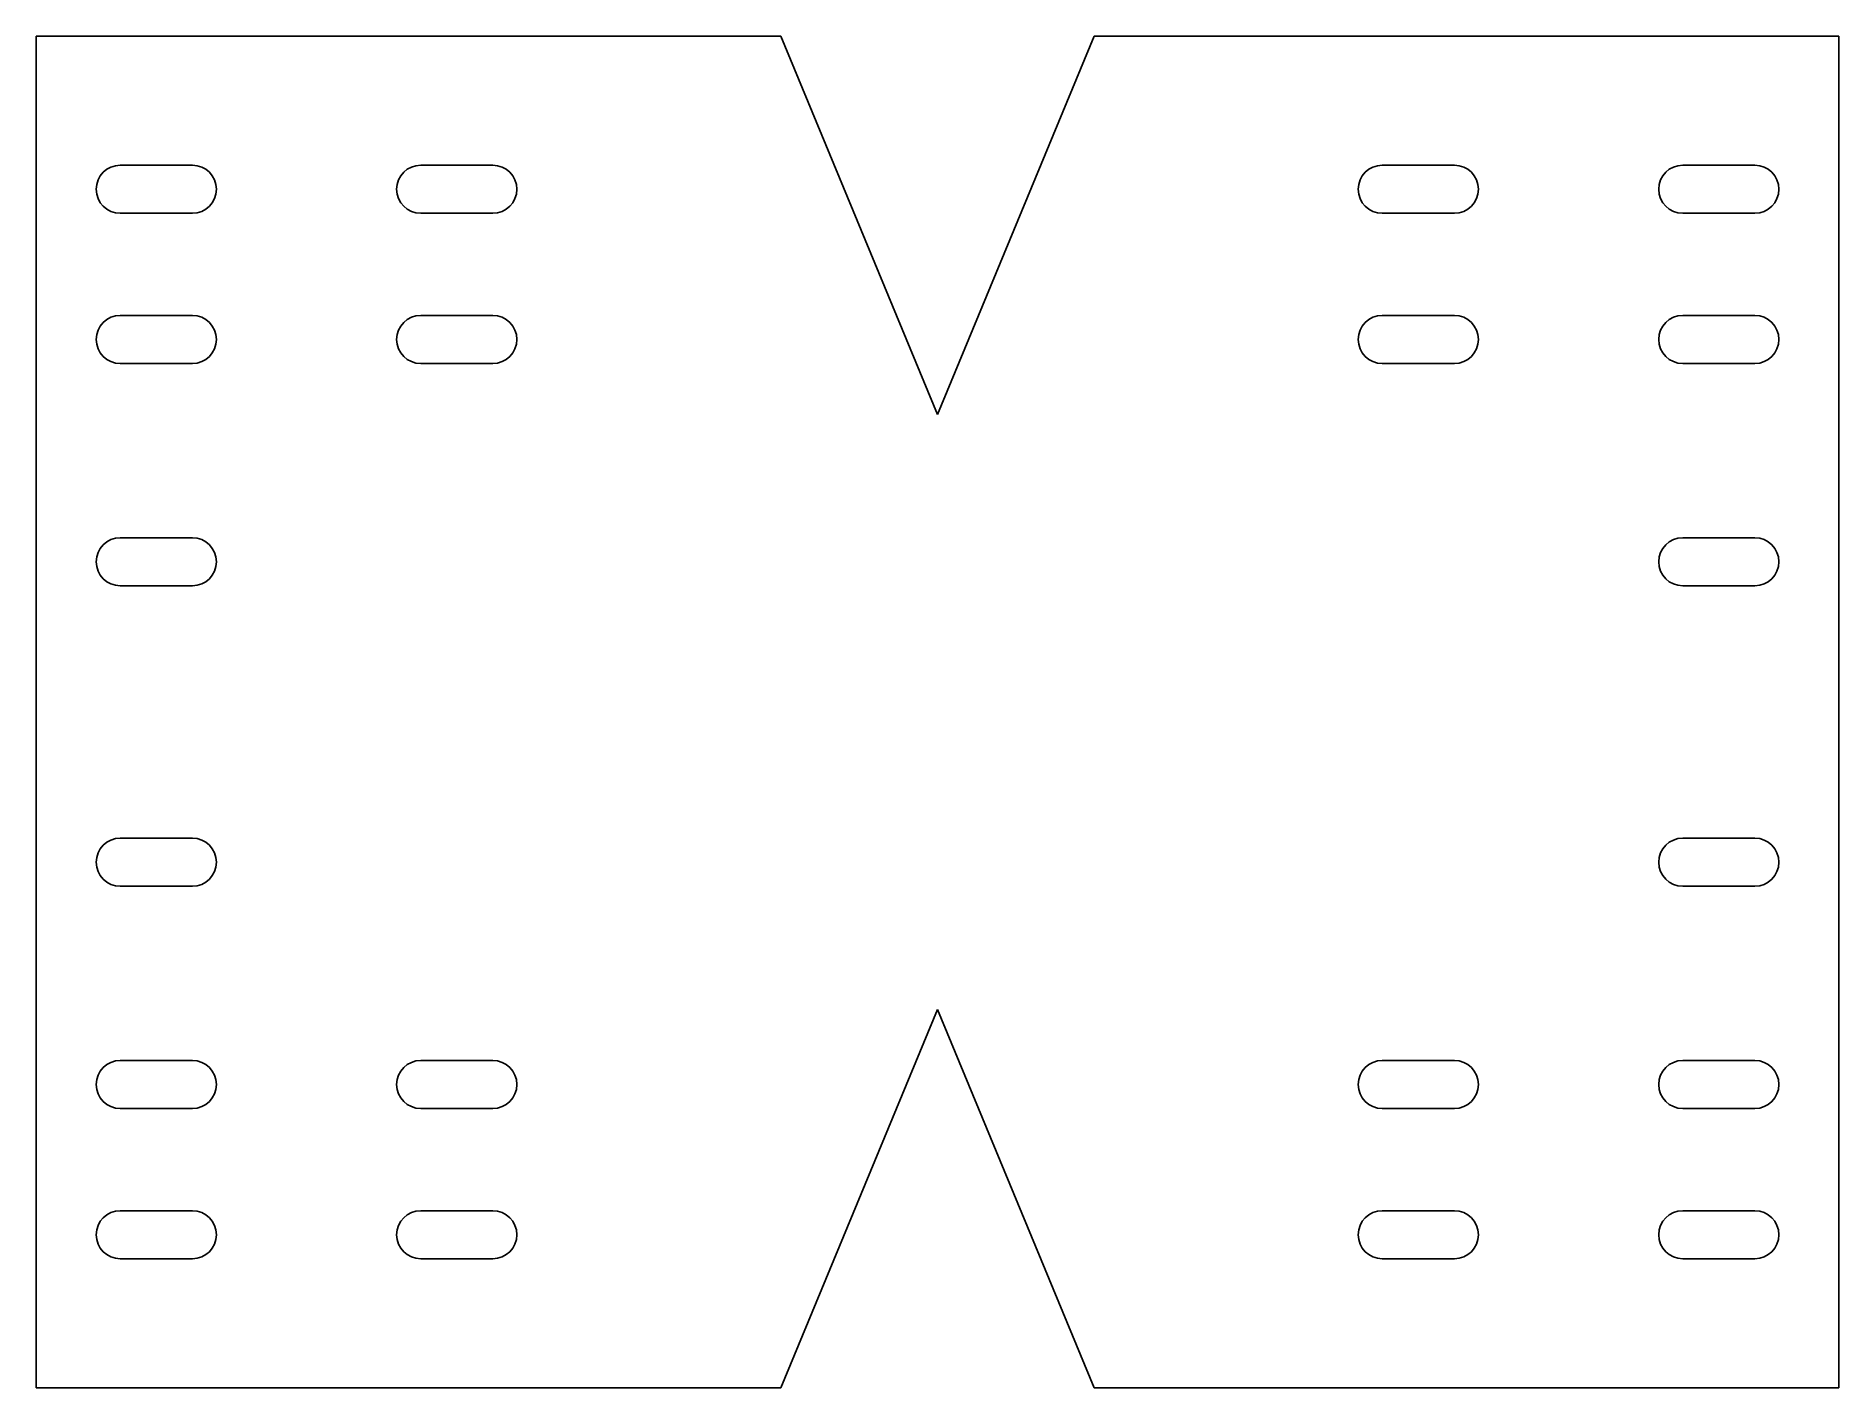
# Model space of a CAD drawing. Header units: millimetres. Extents: x 1473 to 1773, y -82 to 143.
import ezdxf

# ---------------------------------------------------------------- set-up
doc = ezdxf.new("R2010")
doc.units = ezdxf.units.MM
doc.header["$MEASUREMENT"] = 0

msp = doc.modelspace()

# ---------------------------------------------------------------- linework, layer by layer
for p, q in [((1473.27, 142.93), (1473.27, -82.07)), ((1597.17, 142.93), (1473.27, 142.93)), ((1773.27, 142.93), (1649.36, 142.93)), ((1773.27, -82.07), (1773.27, 142.93)), ((1487.27, 121.43), (1499.27, 121.43)), ((1537.27, 121.43), (1549.27, 121.43)), ((1709.27, 121.43), (1697.27, 121.43)), ((1759.27, 121.43), (1747.27, 121.43)), ((1483.27, 117.43), (1483.27, 117.43)), ((1503.27, 117.43), (1503.27, 117.43)), ((1533.27, 117.43), (1533.27, 117.43)), ((1553.27, 117.43), (1553.27, 117.43)), ((1693.27, 117.43), (1693.27, 117.43)), ((1713.27, 117.43), (1713.27, 117.43)), ((1743.27, 117.43), (1743.27, 117.43)), ((1763.27, 117.43), (1763.27, 117.43)), ((1499.27, 113.43), (1487.27, 113.43)), ((1549.27, 113.43), (1537.27, 113.43)), ((1697.27, 113.43), (1709.27, 113.43)), ((1747.27, 113.43), (1759.27, 113.43)), ((1487.27, 96.43), (1499.27, 96.43)), ((1537.27, 96.43), (1549.27, 96.43)), ((1709.27, 96.43), (1697.27, 96.43)), ((1759.27, 96.43), (1747.27, 96.43)), ((1483.27, 92.43), (1483.27, 92.43)), ((1503.27, 92.43), (1503.27, 92.43)), ((1533.27, 92.43), (1533.27, 92.43)), ((1553.27, 92.43), (1553.27, 92.43)), ((1693.27, 92.43), (1693.27, 92.43)), ((1713.27, 92.43), (1713.27, 92.43)), ((1743.27, 92.43), (1743.27, 92.43)), ((1763.27, 92.43), (1763.27, 92.43)), ((1499.27, 88.43), (1487.27, 88.43)), ((1549.27, 88.43), (1537.27, 88.43)), ((1697.27, 88.43), (1709.27, 88.43)), ((1747.27, 88.43), (1759.27, 88.43)), ((1487.27, 59.43), (1499.27, 59.43)), ((1759.27, 59.43), (1747.27, 59.43)), ((1483.27, 55.43), (1483.27, 55.43)), ((1503.27, 55.43), (1503.27, 55.43)), ((1743.27, 55.43), (1743.27, 55.43)), ((1763.27, 55.43), (1763.27, 55.43)), ((1499.27, 51.43), (1487.27, 51.43)), ((1747.27, 51.43), (1759.27, 51.43)), ((1487.27, 9.43), (1499.27, 9.43)), ((1759.27, 9.43), (1747.27, 9.43)), ((1483.27, 5.43), (1483.27, 5.43)), ((1503.27, 5.43), (1503.27, 5.43)), ((1743.27, 5.43), (1743.27, 5.43)), ((1763.27, 5.43), (1763.27, 5.43)), ((1499.27, 1.43), (1487.27, 1.43)), ((1747.27, 1.43), (1759.27, 1.43)), ((1499.27, -27.57), (1487.27, -27.57)), ((1549.27, -27.57), (1537.27, -27.57)), ((1697.27, -27.57), (1709.27, -27.57)), ((1747.27, -27.57), (1759.27, -27.57)), ((1483.27, -31.57), (1483.27, -31.57)), ((1503.27, -31.57), (1503.27, -31.57)), ((1533.27, -31.57), (1533.27, -31.57)), ((1553.27, -31.57), (1553.27, -31.57)), ((1693.27, -31.57), (1693.27, -31.57)), ((1713.27, -31.57), (1713.27, -31.57)), ((1743.27, -31.57), (1743.27, -31.57)), ((1763.27, -31.57), (1763.27, -31.57)), ((1487.27, -35.57), (1499.27, -35.57)), ((1537.27, -35.57), (1549.27, -35.57)), ((1709.27, -35.57), (1697.27, -35.57)), ((1759.27, -35.57), (1747.27, -35.57)), ((1499.27, -52.57), (1487.27, -52.57)), ((1549.27, -52.57), (1537.27, -52.57)), ((1697.27, -52.57), (1709.27, -52.57)), ((1747.27, -52.57), (1759.27, -52.57)), ((1483.27, -56.57), (1483.27, -56.57)), ((1503.27, -56.57), (1503.27, -56.57)), ((1533.27, -56.57), (1533.27, -56.57)), ((1553.27, -56.57), (1553.27, -56.57)), ((1693.27, -56.57), (1693.27, -56.57)), ((1713.27, -56.57), (1713.27, -56.57)), ((1743.27, -56.57), (1743.27, -56.57)), ((1763.27, -56.57), (1763.27, -56.57)), ((1487.27, -60.57), (1499.27, -60.57)), ((1537.27, -60.57), (1549.27, -60.57)), ((1709.27, -60.57), (1697.27, -60.57)), ((1759.27, -60.57), (1747.27, -60.57)), ((1473.27, -82.07), (1597.17, -82.07)), ((1649.36, -82.07), (1773.27, -82.07))]:
    msp.add_line(p, q)
at = {"color": 30, "true_color": 0xf8991e}
for p, q in [((1623.27, 79.93), (1597.17, 142.93)), ((1623.27, 79.93), (1649.36, 142.93)), ((1623.27, -19.07), (1597.17, -82.07)), ((1623.27, -19.07), (1649.36, -82.07))]:
    msp.add_line(p, q, dxfattribs=at)
for centre, start, end in [((1487.27, 117.43), 90, 180), ((1499.27, 117.43), 0, 90), ((1537.27, 117.43), 90, 180), ((1549.27, 117.43), 360, 90), ((1697.27, 117.43), 90, 180), ((1709.27, 117.43), 0, 90), ((1747.27, 117.43), 90, 180), ((1759.27, 117.43), 0, 90), ((1487.27, 117.43), 180, 270), ((1499.27, 117.43), 270, 0), ((1537.27, 117.43), 180, 270), ((1549.27, 117.43), 270, 0), ((1697.27, 117.43), 180, 270), ((1709.27, 117.43), 270, 0), ((1747.27, 117.43), 180, 270), ((1759.27, 117.43), 270, 0), ((1487.27, 92.43), 90, 180), ((1499.27, 92.43), 0, 90), ((1537.27, 92.43), 90, 180), ((1549.27, 92.43), 360, 90), ((1697.27, 92.43), 90, 180), ((1709.27, 92.43), 0, 90), ((1747.27, 92.43), 90, 180), ((1759.27, 92.43), 0, 90), ((1487.27, 92.43), 180, 270), ((1499.27, 92.43), 270, 0), ((1537.27, 92.43), 180, 270), ((1549.27, 92.43), 270, 0), ((1697.27, 92.43), 180, 270), ((1709.27, 92.43), 270, 0), ((1747.27, 92.43), 180, 270), ((1759.27, 92.43), 270, 0), ((1487.27, 55.43), 90, 180), ((1499.27, 55.43), 0, 90), ((1747.27, 55.43), 90, 180), ((1759.27, 55.43), 0, 90), ((1487.27, 55.43), 180, 270), ((1499.27, 55.43), 270, 0), ((1747.27, 55.43), 180, 270), ((1759.27, 55.43), 270, 0), ((1487.27, 5.43), 90, 180), ((1499.27, 5.43), 0, 90), ((1747.27, 5.43), 90, 180), ((1759.27, 5.43), 0, 90), ((1487.27, 5.43), 180, 270), ((1499.27, 5.43), 270, 0), ((1747.27, 5.43), 180, 270), ((1759.27, 5.43), 270, 0), ((1487.27, -31.57), 90, 180), ((1499.27, -31.57), 0, 90), ((1537.27, -31.57), 90, 180), ((1549.27, -31.57), 0, 90), ((1697.27, -31.57), 90, 180), ((1709.27, -31.57), 0, 90), ((1747.27, -31.57), 90, 180), ((1759.27, -31.57), 0, 90), ((1487.27, -31.57), 180, 270), ((1499.27, -31.57), 270, 0), ((1537.27, -31.57), 180, 270), ((1549.27, -31.57), 270, 0), ((1697.27, -31.57), 180, 270), ((1709.27, -31.57), 270, 0), ((1747.27, -31.57), 180, 270), ((1759.27, -31.57), 270, 0), ((1487.27, -56.57), 90, 180), ((1499.27, -56.57), 0, 90), ((1537.27, -56.57), 90, 180), ((1549.27, -56.57), 0, 90), ((1697.27, -56.57), 90, 180), ((1709.27, -56.57), 0, 90), ((1747.27, -56.57), 90, 180), ((1759.27, -56.57), 0, 90), ((1487.27, -56.57), 180, 270), ((1499.27, -56.57), 270, 0), ((1537.27, -56.57), 180, 270), ((1549.27, -56.57), 270, 0), ((1697.27, -56.57), 180, 270), ((1709.27, -56.57), 270, 0), ((1747.27, -56.57), 180, 270), ((1759.27, -56.57), 270, 360)]:
    msp.add_arc(centre, 4, start, end)

doc.saveas('drawing.dxf')
